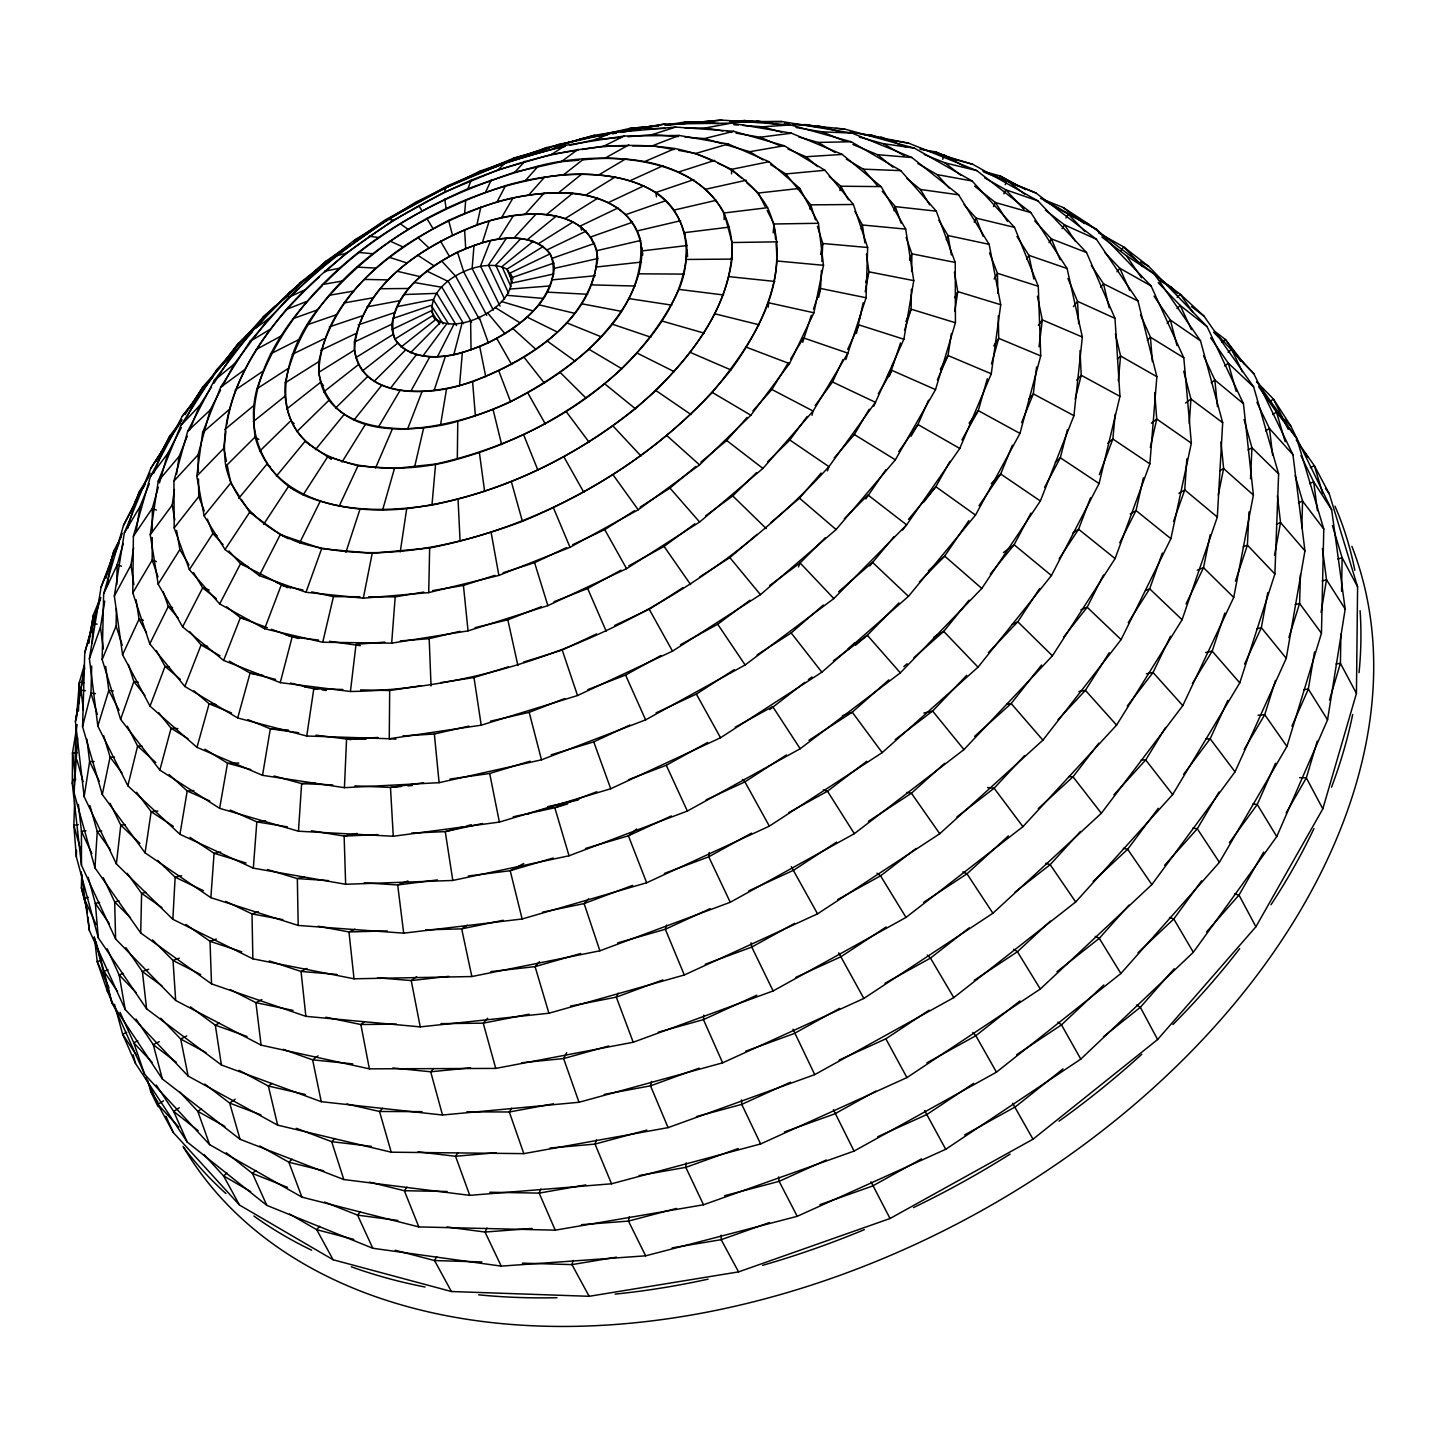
<?xml version="1.0" encoding="UTF-8"?>
<svg xmlns="http://www.w3.org/2000/svg" width="1446" height="1446" viewBox="0 0 1446 1446"><rect width="100%" height="100%" fill="white"/><g stroke="black" fill="none" stroke-linecap="round" stroke-linejoin="round"><path stroke-width="1.5" d="M721.156 1235.173L721.156 1239.674L738.581 1271.884L890.031 1218.508L1033.004 1139.213L1157.613 1039.529L1255.905 926.759L1322.819 808.856L1356.438 693.429L1357.595 586.841L1329.29 493.845L1314.342 465.684L1296.231 439.964M152.246 537.569L152.173 560.108L158.03 576.972M152.264 530.827L152.336 508.287L158.265 487.194M724.121 219.647L724.157 212.978C696.737 164.32 634.396 154.071 583.316 159.837M1040.524 198.391L1063.208 207.537L1088.657 224.094L1154.414 274.107L1200.505 340.804L1222.683 422.702L1217.315 517.072L1182.087 619.738L1116.583 725.115L1022.937 826.66L906.009 917.415L773.122 990.944L633.221 1042.241L495.743 1068.413L369.381 1068.847L261.093 1045.133L175.671 1000.469L115.608 938.996L81.464 865.25L72.3 783.642L72.517 752.824L77.162 724.609M420.732 685.765L389.679 690.555L389.263 738.743L395.915 739.141M664.853 125.151L721.699 120.09L790.582 124.952L851.224 141.762L900.75 170.628L936.303 211.17L955.246 262.449L955.426 322.747L935.526 389.607L895.363 459.81L836.095 529.543L760.433 594.668L672.517 651.152L577.532 695.526L481.211 725.187L389.263 738.743L306.751 736.014L237.686 717.975L184.853 686.452L149.769 643.85L132.779 592.878L133.393 536.249L150.42 476.602L182.232 416.321L238.463 343.28L258.798 323M457.298 459.232C518.264 442.349 574.984 411.315 621.816 368.748C655.02 335.761 686.958 294.623 686.814 245.567C675.607 160.994 566.543 167.718 505.612 185.612C412.815 215.888 306.624 280.163 285.26 382.81C278.825 473.764 394.993 477.957 457.298 459.232L457.786 421.274C506.299 407.645 551.432 382.955 588.847 349.209C615.598 322.874 641.319 290.176 641.952 250.917C634.324 182.341 545.865 187.51 497.026 201.898C420.822 226.841 336.629 277.578 318.825 361.608C314.957 434.342 408.079 436.204 457.786 421.274M394.758 339.195C383.082 298.997 426.534 268.378 457.442 252.146C485.368 239.909 526.814 227.022 550.293 253.755C565.368 294.225 519.53 326.669 488.35 342.847C460.316 355.12 416.719 368.459 394.758 339.195L432.462 315.698C453.267 341.907 529.977 300.027 506.895 269.191C480.958 254.135 418.021 286.561 434.921 319.439M911.396 289.254L911.125 309.191L904.527 330.303M911.649 271.541L911.884 253.827L906.136 237.415M1340.894 634.089L1340.424 663.316L1329.489 700.063M1341.581 591.396L1342.123 557.686L1332.435 525.585M122.241 645.278L116.096 626.082L116.403 608.585M116.819 584.527L117.162 564.826L123.326 543.425M731.549 173.809L731.64 169.327L717.704 163.145M428.703 592.607L498.87 575.418L570.031 547.329L638.21 509.787L699.575 464.889L750.854 415.237L789.498 363.615L813.917 312.788L823.497 265.305L818.454 223.28L799.819 188.378L769.073 161.717L728.151 143.985L679.15 135.454L624.22 136.014L565.585 145.323L505.341 162.82L445.567 187.745L388.269 219.177L335.345 256.105L288.622 297.334L249.869 341.527L220.696 387.185L202.585 432.661L196.783 476.168L204.121 515.788L225.034 549.57L259.322 575.635L305.992 592.282L363.326 598.192L428.703 592.607L429.661 547.98C536.954 526.868 637.288 472.137 712.282 392.426C746.208 350.8 782.304 300.081 776.014 243.615M731.983 247.013L732.074 242.53L724.157 212.978L767.591 207.682C792.571 263.515 764.211 324.32 730.917 369.941C676.529 438.156 602.458 487.971 522.404 521.355C451.929 547.492 373.683 564.374 299.702 542.792C264.6 530.031 234.324 503.714 225.793 466.19C217.298 407.266 249.887 352.896 286.29 309.462C337.279 253.104 401.59 210.285 471.143 180.244C535.508 154.614 605.567 138.274 674.993 148.558C712.047 156.023 748.287 173.737 767.591 207.682M793.384 123.995L844.627 129.056L914.414 148.143L972.164 181.003L1014.514 227.365L1038.282 286.272L1040.722 355.897L1019.972 433.42L975.508 515.083L908.45 596.348L821.852 672.209L720.542 737.749L610.736 788.739L499.376 822.087L393.276 836.258L298.472 831.215L219.629 808.35L159.837 770.049L120.614 719.367L102.16 659.557L103.642 593.872L123.525 525.314L150.149 473.185M1043 199.385L1096.972 229.571L1151.07 285.928L1183.804 357.813L1191.359 443.163L1170.88 538.671L1121.102 639.62L1042.909 740.153L939.737 833.727L817.55 913.854L684.301 974.984L548.92 1013.23L420.244 1026.877L305.865 1016.339L211.514 983.876L140.714 932.977L141.6 893.339L127.248 873.348M94.424 937.171L97.207 961.626L107.456 991.504L144.672 1074.396L209.652 1144.654L301.907 1197.125L418.834 1226.913L555.246 1230.166L703.515 1204.771L854.062 1151.088L996.457 1072.155L1120.885 973.501L1219.412 862.322L1286.94 746.425L1321.463 633.258L1323.777 529.037L1296.737 438.373L1257.261 382.359M91.694 666.064L90.971 693.122L82.567 726.633L102.305 794.541L145.07 852.833L210.863 897.677L298.183 925.44L403.687 933.158L522.133 918.987L646.651 882.765L769.344 826.136L882.187 752.625L978.038 667.184L1051.423 575.544L1099.087 483.524L1119.963 396.367L1114.993 318.355L1086.542 252.544L1037.921 200.886L972.833 164.338L920.361 148.522M92.291 643.524L92.833 623.226L100.298 597.596M82.567 726.633L84.754 652.761L92.833 623.226L97.189 624.166M87.338 911.414L81.374 887.826L81.753 874.45M1300.442 574.496L1299.592 603.434L1288.874 637.668M1301.798 527.754L1302.575 501.057L1295.128 475.626M140.714 932.977L94.948 867.853L74.053 792.806L77.632 737.749M78.464 711.161L79.367 682.349L84.374 665.052M1098.418 232.77L1123.723 246.959L1148.522 266.227L1207.085 326.633L1243.433 403.633L1253.393 495.074L1233.727 597.415L1182.792 705.612L1101.346 813.267L992.914 913.239L863.84 998.445L722.639 1062.828L579.015 1102.268L442.494 1115.011L321.247 1101.689L221.401 1064.979L146.606 1008.838L98.346 937.912L76.331 856.882L76.53 850.212M866.082 297.749L867.636 247.501L853.411 204.501L824.943 170.267L784.292 145.739L733.718 131.315L675.662 127.067L612.526 132.671L546.66 147.564L480.307 171.044L415.653 202.187L354.758 239.946L299.629 283.145L252.2 330.447L214.315 380.37L187.709 431.197L173.918 481.084L174.189 527.953L189.372 569.634L219.684 603.94L264.618 628.757L322.729 642.259L391.667 643.163L468.052 630.872L547.871 605.639L626.57 568.676L699.629 522.024L762.928 468.432L813.104 411.062L847.88 353.149L866.082 297.749L820.569 288.477L821.436 270.492M74.053 792.806L76.204 725.35M76.421 718.608L79.367 682.349L83.778 682.874M74.632 800.849L73.854 825.178L76.331 856.882M81.157 871.721L89.399 930.555L125.224 1009.561L188.125 1076.059L277.65 1125.133L391.215 1152.191L523.814 1153.637L668.088 1127.627L814.749 1074.613L953.8 997.613L1075.679 901.961L1172.67 794.559L1239.764 682.874L1274.884 574.008L1278.626 473.89L1253.664 386.968L1203.976 316.114L1180.298 294.279L1155.246 275.228M730.013 121.41L781.961 121.554L851.947 133.086L911.866 157.524L958.626 194.812L989.136 244.338L1000.722 304.726L991.269 373.791L959.783 448.459L906.624 524.862L833.836 598.554L745.124 664.961L645.621 719.855L541.491 759.819L439.096 782.684L344.437 787.672L346.552 739.376L378.075 737.46M1248.964 511.956L1247.41 545.16L1235.426 581.202M1250.501 478.734L1251.947 447.736L1244.066 419.539M821.87 261.491L822.756 243.488L817.424 226.317M982.539 170.791L1036.023 193.041L1096.43 239.295L1137.984 300.985L1156.854 376.701L1149.859 463.841L1115.101 558.572L1052.417 655.815L963.958 749.588L854.333 833.673L730.248 902.268L599.891 950.799L471.848 976.538L354.035 978.797L252.869 958.825L172.851 919.313L175.147 877.18L157.56 860.334M94.948 867.853L97.262 831.522L89.869 805.476M298.472 831.215L301.618 783.587L274.107 775.996M1186.859 458.852L1184.744 489.905L1173.556 521.464M1189.281 423.371L1190.926 398.969L1183.714 371.242M703.75 1015.146L703.443 1019.611L722.639 1062.828M210.863 897.677L214.08 853.285L190.022 837.361M850.121 131.839L908.63 143.154L976.809 170.61L1030.817 212.58L1067.094 268.522L1082.349 337.026L1073.926 415.671L1040.361 500.985L981.798 588.45L900.334 672.86L800.18 748.739L687.356 811.043L569.037 855.779L452.797 880.451L345.648 884.283L253.321 868.16L256.828 821.888L230.221 810.049M354.415 350.095C358.572 286.037 422.792 246.2 476.927 224.835C515.156 211.55 580.424 201.898 596.855 250.664C599.096 317.795 527.392 360.307 472.607 381.708C434.776 394.216 364.031 403.651 354.415 350.095L318.698 372.381C335.309 458.219 456.484 427.401 510.619 401.789C570.393 370.086 646.814 317.144 640.578 240.488C633.023 210.14 601.518 195.806 572.797 193.204C529.76 190.348 487.374 202.53 448.64 220.425C389.751 251.261 322.331 299.882 318.698 372.381M391.667 643.163L395.192 596.855L423.805 592.065M474.017 245.314L472.137 268.468L493.375 310.221M464.636 213.249L465.775 199.638M322.44 285.621C282.603 324.79 246.778 378.545 255.147 436.945C271.993 501.635 349.534 514.74 406.724 508.612C499.647 496.954 586.931 453.339 655.888 390.528C695.399 350.908 733.375 301.256 732.074 242.53L777.478 241.844M459.503 385.666C519.259 366.904 589.028 326.435 597.722 258.527C592.444 207.555 526.254 209.019 489.236 220.931C431.559 239.765 367.338 278.174 354.397 342.033C352.517 396.439 422.322 396.819 459.503 385.666L462.359 352.553C502.033 339.973 547.998 313.24 554.396 268.341C551.595 234.035 507.022 234.704 482.331 242.693C443.561 255.291 400.09 281.12 391.794 324.211C391.685 359.458 437.487 360.795 462.359 352.553M686.181 1162.873L685.784 1167.356L703.515 1204.771M431.974 505.052C506.462 490.23 576.159 456.068 635.354 408.712C680.47 369.399 723.578 320.56 732.019 259.105C737.984 157.198 610.953 146.877 538.31 166.073C421.979 196.403 298.003 269.534 256.99 388.721C245.422 430.854 262.829 475.879 303.154 494.894C343.823 512.589 388.938 511.613 431.974 505.052L435.589 464.058C534.767 442.024 634.414 384.04 679.005 289.399C692.797 256.087 687.989 213.43 655.924 192.463C628.215 175.779 595.409 172.851 563.759 174.659C468.396 185.486 377.279 234.903 317.27 309.968C287.935 346.95 267.04 410.736 310.474 445.422M1115.155 414.351L1112.86 439.042L1099.303 474.704M1118.3 380.696L1120.596 356.005L1115.408 334.116M773.176 232.77L774.044 223.985L767.139 210.447M768.224 307.185L768.676 302.792L813.917 312.788M172.851 919.313L116.385 863.913L120.777 825.124L110.059 803.271M350.022 244.428L326.344 260.949L263.118 317.054L216.358 370.248L180.786 425.558L158.229 481.102L150.257 534.731L158.156 584.13L182.612 626.859L223.624 660.442L280.235 682.62L350.42 691.495L356.041 644.338L384.853 642.114M1036.583 366.977L1033.312 393.872L1021.599 422.648M1039.041 346.805L1042.313 319.891L1037.397 296.231M226.426 461.31L223.805 448.314L225.938 431.324M226.715 424.943C235.806 365.82 276.403 316.059 319.476 276.782M709.281 852.544L708.739 856.809L730.248 902.268M174.785 519.873L172.237 505.034L174.424 489.543M176.611 474.071L179.123 456.394L187.275 436.15M145.07 852.833L151.161 811.658L136.575 792.3M306.751 736.014L313.8 688.82L342.81 689.471M400.235 551.92L406.724 508.612M951.396 333.502L948.034 355.535L937.406 379.882M954.758 311.45L957.776 291.604L954.396 272.209M133.863 584.6L130.953 565.097L133.628 547.781M136.286 530.465L139.955 506.66L149.299 483.795M116.385 863.913L84.157 796.692L89.616 761.554L86.923 739.268M344.437 787.672L262.521 775.327L196.963 747.347L150.023 706.172L122.567 654.731L114.342 596.005L124.338 532.923L150.908 468.197L181.437 420.244M114.541 1004.392L122.639 1034.215L135.508 1063.461L187.221 1142.051L266.823 1205.368L372.797 1248.26L501.238 1266.118L645.639 1255.815L797.216 1216.321L945.72 1149.281L1080.795 1059.105L1193.33 952.281L1276.764 836.583L1327.555 719.837L1345.178 609.055L1331.658 509.751L1290.7 425.811L1273.492 399.132L1256.592 381.654M72.3 783.642L73.005 779.267M253.321 868.16L179.937 834.306L127.863 785.774L97.822 726.055L89.381 658.707L100.479 627.257L104.708 601.138M107.167 585.901L111.396 559.765L122.241 533.393M810.031 209.272L810.754 204.862L785.847 173.954L770.646 164.591M89.381 658.707L101.112 587.058L111.396 559.765M84.157 796.692L75.427 721.644L79.06 699.647M79.783 695.255L84.501 666.66M84.699 667.998L75.427 721.644M88.73 643.56L93.484 614.658L100.28 598.084M1314.522 651.893L1308.341 689.091L1291.929 726.181M1321.066 612.508L1326.506 579.701L1322.421 548.54M440.488 425.196L446.597 388.649M179.937 834.306L187.221 790.944L169.037 774.496M262.521 775.327L270.33 728.82L247.899 719.638M873.691 406.344L903.877 339.232L913.764 280.614L905.684 229.101L881.12 186.606L842.223 154.415L791.45 133.213L731.459 123.145L664.889 124.013L594.288 135.291L554.089 146.462M219.629 808.35L227.528 763.163L204.952 749.191M94.153 937.116L112.083 1003.47L162.332 1078.933L240.054 1139.285L343.805 1179.538L469.751 1195.354L611.55 1183.786L760.614 1143.949L906.931 1077.595L1040.307 989.01L1151.866 884.572L1235.029 771.821L1286.253 658.31L1304.943 550.818L1292.941 454.677L1253.79 373.628L1214.604 331.875M88.495 642.458L93.484 614.658M1267.744 592.643L1261.346 627.691L1244.59 664.057M1274.541 555.409L1280.541 522.548L1277.378 495.689M863.172 302.829L856.412 333.339M865.232 291.749L868.901 271.83L866.443 253.99M802.711 342.268L811.351 315.264M820.605 254.46L822.756 243.488L867.636 247.501M363.326 598.192L372.2 553.33L429.661 547.98M629.353 1216.682L628.468 1221.093L645.639 1255.815M1210.212 534.64L1203.524 567.682L1186.045 603.958M1218.273 494.984L1223.623 468.558L1220.984 441.988M102.305 794.541L110.095 757.089L103.714 735.779M839.945 190.565L840.849 186.227L829.227 176.394M818.707 297.261L820.569 288.477L813.483 309.083M651.459 1081.463L650.519 1085.838L668.088 1127.627M476.927 224.835L480.831 207.049M324.482 272.372L346.118 253.249L393.384 220.262L444.591 192.155L445.567 187.745M1143.406 477.867L1136.014 510.546L1119.728 542.774M1150.329 447.374L1156.746 419.051L1154.703 392.517M414.568 467.148L423.714 427.763M322.729 642.259L333.466 596.638L359.927 596.728M127.863 785.774L137.605 746.046L127.32 726.181M1067.473 429.534L1060.334 457.767L1044.572 487.429M1075.173 399.15L1081.228 375.273L1079.999 350.637M280.235 682.62L292.146 637.017L318.59 640.054M453.827 354.559L462.105 323.073M812.001 415.291L813.104 411.062L771.875 389.498L752.914 410.881M861.274 229.299L862.412 224.998L854.875 211.423M159.837 770.049L171.08 728.242L158.68 712.679M198.373 472.39L198.084 454.785L210.176 410.049L220.533 390.149M108.721 569.869L113.963 550.583L121.193 536.846M237.686 717.975L250.086 673.095L229.354 661.184M196.963 747.347L209.128 703.768L193.872 690.827M159.458 482.964L167.772 453.429L181.365 427.582M987.293 378.762L978.291 410.646L961.952 439.909M991.504 363.868L998.716 338.346L998.282 315.915M382.612 510.022L394.469 468.486L435.589 464.058M127.646 528.441L135.671 500.605M105.883 578.364L113.963 550.583M84.754 652.761L100.804 597.541M573.212 1260.334L571.947 1264.617L589.155 1296.303L738.581 1271.884M1317.27 741.129L1306.334 777.876L1286.127 813.032M865.666 282.548L868.901 271.83L913.764 280.614M97.822 726.055L108.812 690.393L105.666 666.443M845.874 359.584L847.88 353.149L803.542 337.93L790.655 358.933M859.322 319.277L860.677 314.975M900.551 342.955L889.254 376.556M1275.462 680.47L1264.726 714.704L1244.156 749.498M894.008 210.845L895.327 206.633L882.241 191.306M482.331 242.693L489.236 220.931M345.919 552.227L359.964 509.299M596.421 1139.864L595.029 1144.093L611.55 1183.786M666.696 925.042L665.323 929.254L684.301 974.984M434.053 390.637L445.513 355.933M1224.852 612.996L1212.182 651.152L1192.354 683.596M120.614 719.367L133.845 681.554L128.387 664.491M1162.349 553.041L1149.66 588.811L1128.242 622.648M305.992 592.282L321.663 548.685L372.2 553.33M827.401 470.89L828.956 466.66L875.426 402.313L832.516 381.979L815.183 405.549M942.702 159.295L944.274 155.047L965.422 166.995M133.249 508.269L139.756 490.79L148.251 477.578M150.023 706.172L165.043 666.371L156.367 650.664M909.498 260.135L911.884 253.827L955.246 262.449M325.603 282.44C365.693 241.5 415.888 211.803 467.944 188.649L471.143 180.244M264.618 628.757L281.193 585.232L302.973 589.986M1090.537 497.786L1078.589 529.236L1059.141 558.843M407.627 428.956L422.033 391.613M184.853 686.452L201.084 644.934L189.679 631.559M223.624 660.442L240.398 617.659L226.661 606.814M490.555 240.632L480.506 266.118L500.063 306.118M189.715 430.077L199.494 405.784L211.514 387.04M798.463 566.959L800.09 562.928L825.341 537.659M1012.399 445.241L1000.686 473.999L979.032 505.72M153.547 473.42L164.591 446.416M131.405 511.089L139.756 490.79M101.112 587.058L112.246 559.964M113.963 555.788L119.096 543.28M102.16 659.557L116.096 626.082M540.912 1188.955L539.159 1193.113L555.246 1230.166M905.937 321.482L911.125 309.191L955.426 322.747M375.526 468.052L392.462 428.739M946.208 239.693L947.998 235.553L938.816 220.208M887.103 377.768L889.76 371.676M892.399 365.603L894.17 361.536M928.567 400.181L917.939 424.528L911.088 436.15M618.057 993.149L616.303 997.125L633.221 1042.241M1275.499 763.271L1257.261 804.482L1229.425 842.657M1227.835 700.406L1210.157 738.798L1183.551 774.423M122.567 654.731L139.033 619.231L136.123 599.747M485.675 191.993L491.423 179.611M103.642 593.872L117.162 564.826L121.428 566.199M832.516 381.979L842.964 359.566M847.699 349.39L859.087 324.952L903.877 339.232M339.033 506.48L357.975 465.901L394.469 468.486M974.188 222.16L976.086 218.111L964.084 204.717M1170.519 636.204L1153.04 672.48L1127.284 706.082M160.723 454.659L169.815 435.951L182.088 419.792M993.474 206.579L995.463 202.548L974.586 186.118M299.702 542.792L320.018 501.654M1005.205 184.727L1007.193 180.696L1024.563 194.089M149.769 643.85L168.296 606.489L163.163 591.721M487.013 1228.052L485.025 1232.046L501.238 1266.118M1003.813 193.8L1005.82 189.806L1037.921 200.886M1103.443 575.002L1087.157 607.23L1063.678 636.999M437.523 356.62L454.008 324.121M954.722 297.641L957.776 291.604L1000.722 304.726M259.322 575.635L280.271 534.64L249.67 512.264L241.392 499.43M182.612 626.859L202.657 587.853L193.547 572.544M222.594 386.172L233.981 364.265L251.062 341.708M219.684 603.94L240.542 563.687L228.902 550.998M186.606 417.641L197.054 397.758L213.086 376.665M566.705 1052.67L563.615 1058.562L579.015 1102.268M156.367 461.419L169.815 435.951M123.525 525.314L138.039 497.804M143.226 487.971L145.305 484.049M497.026 201.898L505.612 185.612M1030.926 513.131L1014.116 544.762L990.185 574.225M114.342 596.005L130.953 565.097M410.646 391.559L429.95 356.638M865.793 498.924L885.91 469.697M949.986 461.364L935.833 486.706L923.506 502.34M940.352 369.182L948.034 355.535L991.269 373.791M994.143 279.096L997.451 273.294L989.534 252.851M436.782 1256.664L434.559 1260.551L451.405 1291.513L589.155 1296.303M1263.677 852.092L1238.987 895.056L1206.597 931.911M501.437 217.858L513.077 197.831M834.143 457.984L854.351 434.541L869.173 409.272M878.3 393.728L891.965 370.411L935.526 389.607M132.779 592.878L152.173 560.108L156.367 561.572M378.364 427.166L400.054 390.474M1218.996 792.028L1197.288 828.757L1164.626 865.268M124.338 532.923L139.955 506.66M511.595 1108.196L509.317 1111.992L523.814 1153.637M1026.588 259.159L1028.919 255.346L1016.972 236.493M1165.548 727.501L1145.72 759.945L1113.872 794.848M771.875 389.498L788.305 362.765M341.997 462.087L365.495 424.256M189.697 407.935L203.091 386.624L229.751 356.276M498.599 239.186L513.402 215.653M158.156 584.13L179.882 549.588L176.611 530.483M1109.209 652.724L1085.404 690.338L1058.02 719.71M1049.019 242.621L1051.387 238.879L1034.685 220.877M1065.937 217.948L1068.341 214.189L1096.972 229.571M213.918 383.298L231.956 355.192L252.652 331.622M185.034 414.641L203.091 386.624M150.908 468.197L180.009 423.009M303.154 494.894L327.772 456.647L357.975 465.901M1062.087 228.667L1064.527 224.871L1096.43 239.295M189.372 569.634L212.887 533.538L207.393 519.168M263.552 524.41L288.567 486.344L294.225 489.887M1039.674 588.468L1017.803 621.78L988.377 652.616M225.034 549.57L249.67 512.264L253.665 514.342M993.782 345.829L998.716 338.346L1040.722 355.897M458.021 1152.57L455.544 1156.276L469.751 1195.354M506.389 238.337L488.477 264.998L504.582 299.105M133.393 536.249L152.336 508.287L156.457 510.095M968.856 520.632L944.654 556.077L919.403 581.943M898.725 451.622L917.939 424.528L959.783 448.459M1201.608 880.813L1173.791 918.987L1137.966 952.751M1038.336 325.332L1042.313 319.891L1082.349 337.026M406.995 1187.112L404.356 1190.727L418.834 1226.913M767.627 461.762L789.823 440.018L807.175 416.448M969.073 423.154L978.291 410.646L1019.972 433.42M286.29 296.954L290.104 291.785L300.66 283.506M150.257 534.731L172.237 505.034M422.883 355.987L446.706 323.868M1158.264 808.278L1127.663 849.272L1093.104 881.373M150.42 476.602L167.772 453.429M253.701 338.237L268.143 319.15L311.089 276.258L336.99 255.978M219.756 367.88L238.463 343.28M1098.797 743.208L1073.022 776.809L1038.228 808.639M869.751 565.91L894.08 536.556M390.348 388.414L416.394 354.686M1073.438 306.588L1077.541 301.328L1067.943 278.427M174.189 527.953L198.771 496.593L198.482 478.988M1120.957 250.483L1123.723 246.959L1142.557 266.462M1041.572 665.015L1011.17 703.533L974.586 736.412M902.521 530.031L906.624 524.862L867.98 494.984L844.301 518.698M353.999 420.063L381.654 385.377M360.361 1211.603L357.56 1215.128L372.797 1248.26M182.232 416.321L197.054 397.758M1100.731 287.23L1103.515 283.778L1091.332 265.359M204.121 515.788L230.764 482.946L227.293 465.63M1116.999 271.74L1119.819 268.269L1151.07 285.928M969.055 600.198L943.714 631.378L913.782 657.822M315.427 449.688L343.985 414.659M238.717 498.364L266.751 464.347L270.456 466.751M276.403 476.114L305.088 441.319L331.297 459.34M908.486 519.367L935.833 486.706L975.508 515.083M158.229 481.102L179.123 456.394M1029.01 398.915L1033.312 393.872L1073.926 415.671M319.638 1226.262L316.71 1229.678L333.104 1259.755L451.405 1291.513M770.61 522.819L799.493 498.183L821.147 473.059M232.716 352.896L235.68 349.534M250.501 332.67L253.466 329.29M255.617 328.26L274.83 306.371M192.119 404.175L199.385 395.915M1174.206 968.766L1140.352 1007.302L1103.443 1036.71M700.894 462.142L726.651 440.488L747.076 417.46M525.404 180.569L538.31 166.073M528.838 194.885L544.835 176.9M1128.983 905.124L1099.285 938.327L1056.972 971.712M539.466 961.698L535.074 966.615L490.827 971.604M487.664 1018.237L483.235 1023.153L440.958 1023.641M524.988 214.37L544.148 193.131M1080.505 831.414L1050.176 864.672L1014.965 892.146M173.918 481.084L198.084 454.785M513.854 238.138L536.105 213.99M467.944 188.649L514.939 172.074L524.934 161.247M433.746 1068.504L430.691 1071.793L392.824 1067.961M1024.563 755.589L994.125 788.215L956.872 816.972M1076.619 380.171L1081.228 375.273L1119.963 396.367M180.786 425.558L199.494 405.784M520.885 238.554L495.743 265.142L508.612 293.267M588.558 898.87L584.112 903.569L542.575 912.155M966.687 675.336L932.616 711.052L895.201 739.593M382.63 1108.269L379.521 1111.486L346.841 1104.003M196.783 476.168L223.805 448.314M848.025 649.652L854.206 643.325M898.888 602.946L867.329 635.264L855.616 645.169M991.305 483.56L1000.686 473.999L1040.361 500.985M410.537 352.752L440.506 322.331M769.634 709.643L804.826 682.349M1177.152 297.442L1180.298 294.279L1192.932 312.408M1117.433 359.186L1120.596 356.005L1156.854 376.701M266.624 315.192L290.104 291.785M231.685 352.788L234.848 349.625M225.793 466.19L255.147 436.945L258.816 439.476M374.026 381.437L405.404 350.185M350.42 691.495C532.291 688.567 707.058 599.512 828.956 466.66L789.823 440.018M1177.008 308.576L1180.189 305.431L1207.085 326.633M335.526 408.097L367.591 376.611M334.857 1138.544L331.676 1141.671L343.805 1179.538M1147.311 340.334L1150.474 337.225L1140.551 314.903M259.647 451.242L290.682 420.84L294.171 423.57M705.63 515.842L732.742 495.906L756.529 472.625M296.81 431.667L328.748 400.488M1167.157 323.163L1170.356 320.036L1200.505 340.804M216.358 370.248L231.956 355.192M444.591 192.155L497.984 169.905L505.341 162.82M187.709 431.197L210.176 410.049M1103.786 984.979L1061.472 1024.871L1016.628 1054.749M326.344 260.949L307.6 277.831M292.11 1159.186L288.857 1162.223L301.907 1197.125M1050.32 921.138L1017.424 951.721L974.188 980.334M1008.404 835.915L966.976 873.818L923.723 902.268M928.368 570.845L944.654 556.077L981.798 588.45M944.672 763.325L911.414 793.239L868.395 821.346M1055.273 462.25L1060.334 457.767L1099.087 483.524M263.118 317.054L299.358 285.097M255.852 1170.447L252.472 1173.429L266.823 1205.368M888.838 679.873L852.254 712.191L808.947 740.316M903.804 666.642L907.13 663.714M848.151 648.838L854.875 642.946M202.585 432.661L228.576 410.068M757.035 654.948L791.179 632.95L823.37 604.988M838.608 591.757L872.498 562.331L908.45 596.348M699.846 576.827L729.85 557.614L757.035 534.424M640.144 507.094L669.968 488.115L695.743 466.462M227.04 1173.031L223.588 1175.941L239.494 1205.06L333.104 1259.755M636.638 828.974L628.414 835.806L585.431 848.495M1221.978 342.341L1225.413 339.503L1244.536 364.302M224.763 429.534L253.863 405.495M214.315 380.37L233.981 364.265M1107.708 443.253L1112.86 439.042L1149.859 463.841M546.606 214.532L572.797 193.204M527.41 239.584L556.403 216.014M558.843 192.553L581.961 173.882M533.375 241.247L501.979 266.57L510.926 286.633M253.231 421.636L284.916 396.258M1228.106 352.246L1231.63 349.408L1242.313 371.749M1063.009 1068.919L1015.544 1106.732L964.609 1134.965M401.048 347.058L435.698 319.548M1019.918 1000.939L975.833 1035.716L926.85 1062.864M286.706 408.983L320.307 382.521L323.524 385.54M362.368 371.007L397.469 343.371M312.987 273.836L318.283 269.697M332.363 258.653L337.641 254.514M346.462 247.609L349.968 244.862M340.443 253.267C406.344 202.06 483.741 164.266 565.386 146.353M563.759 174.659L583.714 158.988M323.651 391.92L358.409 364.663M969.2 927.862L930.465 958.102L885.024 983.244M1151.414 423.208L1156.746 419.051L1191.359 443.163M1224.744 365.928L1228.305 363.163L1253.664 386.968M916.059 848.459L880.56 875.842L837.632 899.593M1211.26 382.738L1214.839 379.991L1243.433 403.633M1185.575 403.073L1190.926 398.969L1222.683 422.702M866.678 761.319L827.474 791.215L788.54 812.724M808.386 679.656L811.965 676.963M833.402 660.822L867.329 635.264L900.334 672.86M680.451 644.771L717.704 624.22L749.95 600.235M769.634 585.576L800.09 562.928L833.836 598.554M514.939 172.074L561.301 161.681L578.129 149.263M318.048 1055.851L312.625 1059.846L283.018 1049.29M364.464 1021.87L360.867 1024.527L325.874 1017.243M628.811 565.838L664.076 546.407L694.803 523.814M220.696 387.185L244.338 369.869M1003.397 552.607L1014.116 544.762L1051.423 575.544M271.956 1083.434L268.36 1086.036L239.15 1070.365M416.683 976.665L411.224 980.569L377.496 977.785M252.2 330.447L268.143 319.15M235.156 1099.231L229.661 1103.081L240.054 1139.285M353.655 241.898L384.618 220.298L412.182 205.169M324.555 263.877L328.17 261.365M235.138 390.113L262.521 371.495M201.518 1108.811L197.795 1111.323L209.652 1144.654M475.264 174.406L480.307 171.044M973.646 1083.361L926.922 1114.486L877.668 1136.773M839.168 1060.063L885.856 1038.824L929.073 1010.212M886.127 926.994L841.012 956.692L795.842 977.351M467.257 925.205L461.69 928.856L425.612 929.85M836.619 842.114L793.601 870.239L748.811 890.844M497.984 169.905L551.721 154.342L565.585 145.323M1269.751 401.572L1273.492 399.132L1288.187 429.372M256.99 388.721L287.736 368.784M786.353 754.975L744.925 781.87L706.082 799.855M656.104 712.824L696.357 694.08L734.279 669.625M179.322 1107.781L173.683 1111.432L187.221 1142.051M614.821 625.377L649.218 609.272L682.964 587.636M1072.95 532.851L1078.589 529.236L1115.101 558.572M572.67 544.726L604.735 529.616L634.559 510.637M285.26 382.81L318.825 361.608M538.707 243.524L573.429 221.744M565.368 218.436L597.794 198.174M543.335 246.38L506.895 269.191L512.318 281.572M1272.679 414.478L1276.493 412.092L1296.737 438.373M355.752 357.668L392.896 334.586M585.811 195.083L615.49 176.828M163.597 1100.822L157.867 1104.328L173.249 1132.471L239.494 1205.06M249.869 341.527L270.077 329.363M1265.666 430.872L1269.498 428.576L1292.941 454.677M299.629 283.145L311.089 276.258M1130.266 513.999L1136.014 510.546L1170.88 538.671M599.277 174.605L625.919 158.771M1248.061 450.013L1251.947 447.736L1278.626 473.89M1178.906 493.303L1184.744 489.905L1217.315 517.072M1219.755 470.781L1223.623 468.558L1253.393 495.074M933.971 636.963L943.714 631.378L978.038 667.184M605.332 157.994L628.811 144.907M921.5 1158.879L872.516 1186.027L819.954 1204.663M751.559 833.149L708.739 856.809L664.383 873.456M794.704 923.343L751.757 947.076L705.196 964.283M839.602 1008.404L794.161 1033.547L745.576 1051.242M875.915 1091.079L834.758 1113.872L784.401 1131.947M554.035 601.699L587.654 588.504L620.967 570.158M587.835 689.615L625.558 675.047L660.84 655.58M628.414 779.701L666.281 765.277L707.654 742.449M735.237 727.211L772.67 706.552L800.18 748.739M416.123 203.018L420.063 200.849M424.003 198.68L447.645 185.721L513.402 158.283L549.805 147.709M256.032 349.571L280.434 336.376M523.741 863.515L510.203 870.709L468.287 876.005M219.304 1023.081L215.327 1025.178L190.42 1006.868M261.816 999.566L255.924 1002.656L230.257 989.588M186.697 1035.951L180.732 1039.059L160.705 1018.219M270.384 353.981L298.744 339.629M307.022 968.422L301.039 971.459L269.299 960.939M159.241 1041.68L153.276 1044.681L162.332 1078.933M582.16 149.534L603.904 146.1L624.22 136.014M535.526 153.095L546.66 147.564M1310.347 467.654L1314.342 465.684L1322.728 493.484M292.255 354.342L324.193 338.762M137.804 1040.813L133.755 1042.765L144.672 1074.396M547.221 249.815L586.389 230.98M320.669 350.366L355.68 333.592M618.057 207.935L580.461 225.938L581.581 230.185M550.293 253.755L510.293 272.933L512.969 279.096M354.397 342.033L391.794 324.211M391.902 329.561L430.962 310.908L439.53 324.121M608.585 202.476L643.994 185.793M503.19 572.706L534.586 562.675L566.651 547.564M523.488 662.105L562.205 650.013L596.602 633.908M1309.624 483.669L1313.673 481.789L1331.658 509.751M551.269 754.776L593.746 741.87L629.95 725.006M354.993 929.145L348.956 931.947L318.102 926.217M671.342 815.942L628.414 835.806L646.651 882.765M288.622 297.334L304.491 290.031M126.706 1032.336L122.639 1034.215L136.322 1054.929M1011.658 624.6L1017.803 621.78L1052.417 655.815M710.113 908.648L665.323 929.254L617.569 942.955M756.836 995.191L703.443 1019.611L658.273 1032.191M354.758 239.946L361.139 237.036M630.456 180.569L663.19 165.657M790.456 1082.223L741.744 1104.364L696.43 1116.637M826.353 1159.981L779.141 1181.346L724.554 1195.734M1298.472 502.865L1302.575 501.057L1323.777 529.037M645.278 161.319L674.993 148.558M1276.402 524.302L1280.541 522.548L1304.943 550.818M1080.903 609.814L1087.157 607.23L1121.102 639.62M1243.253 546.859L1247.41 545.16L1274.884 574.008M569.652 145.377L595.228 139.611L612.526 132.671M1145.503 590.456L1149.66 588.811L1182.087 619.738M1197.27 570.158L1203.524 567.682L1233.727 597.415M286.29 309.462L306.606 301.491M475.047 627.672L507.817 619.81L541.437 606.633M407.899 880.957L397.686 884.952L364.229 882.837M632.661 145.883L652.58 145.721L679.15 135.454M490.393 721.192L529.182 712.318L564.79 698.545M596.873 791.721L554.812 807.754L513.185 816.809M632.697 885.35L584.112 903.569L599.891 950.799M179.304 958.156L173.032 960.469L152.535 939.9M662.864 979.918L616.303 997.125L570.501 1006.091M148.703 969.218L142.395 971.549L125.856 947.6M699.105 1068.16L650.519 1085.838L604.193 1094.423M123.38 973.411L119.15 974.929L125.224 1009.561M738.237 1148.522L685.784 1167.356L639.132 1175.544M292.562 318.807L317.27 309.968M216.304 939.05L210.013 941.292L185.974 924.446M486.199 170.104L496.791 166.344M530.7 154.361L558.246 144.618L588.667 137.732M842.349 715.716L852.254 712.191L882.187 752.625M769.507 1222.539L721.156 1239.674L672.155 1247.862M632.571 222.196L591.143 236.819L592.209 241.121M552.535 258.183L594.631 243.398M626.082 214.532L666.1 200.56M512.011 277.632L553.908 263.064M108.179 969.868L103.967 971.314L112.083 1003.47M307.13 324.79L336.014 314.903M392.571 318.59L431.197 305.431L443.036 323.922M693.845 179.593L655.924 192.463L656.43 196.891M358.228 324.862L394.216 312.734M329.327 326.886L362.024 315.897M258.346 911.811L252.002 913.908L225.703 901.346M101.473 960.234L97.207 961.626L109.083 987.998M1337.875 559.042L1342.123 557.686L1357.595 586.841M628.142 136.719L652.291 134.605L675.662 127.067M679.439 171.749L714.758 160.379M432.607 590.601L463.425 585.431L494.821 575.381M440.705 682.675L473.999 677.541L508.414 666.805M449.995 779.051L489.688 773.483L530.031 761.211M547.203 808.368L553.691 806.434M558.011 805.133L579.629 798.662M567.718 803.94L554.812 807.754L569.037 855.779M1322.186 580.985L1326.506 579.701L1345.178 609.055M553.185 858.02L510.203 870.709L522.133 918.987M678.517 150.366L695.797 153.457L728.151 143.985M541.238 150.709L513.402 158.283M553.963 147.004L594.288 135.291M526.362 814.369L530.519 813.176M536.737 811.405L545.052 809.019M580.659 953.529L535.074 966.615L548.92 1013.23M303.841 876.764L297.334 878.608L267.438 869.516M608.784 1045.982L563.615 1058.562L521.518 1062.756M646.814 1130.085L595.029 1144.093L550.04 1148.034M1295.273 604.591L1299.592 603.434L1321.463 633.258M335.345 256.105L346.118 253.249M462.648 827.004L445.26 831.613L411.55 833.095M466.986 825.865L471.342 824.708M676.511 1208.422L628.468 1221.093L581.4 1224.69M684.934 137.081L704.527 138.563L733.718 131.315M1256.954 628.757L1261.346 627.691L1286.253 658.31M400.361 640.903L429.173 638.662L459.756 631.342M119.042 900.894L114.668 901.924L103.281 877.722M637.433 230.872L680.686 220.714M674.396 210.013L716.366 200.271M596.855 250.664L640.578 240.488M145.974 892.327L141.6 893.339L161.934 907.6M99.684 902.376L95.328 903.37L98.346 937.912M620.822 132.454L664.889 124.013M402.838 735.942L434.36 734.008L468.829 726.127M554.396 268.341L597.722 258.527M599.53 135.273L629.932 128.387L658.292 125.748M640.759 128.206L647.356 126.724M923.922 713.005L932.616 711.052L963.958 749.588M706.208 189.119L746.19 180.244M88.495 897.424L84.139 898.382L96.105 924.572M1205.639 652.58L1212.182 651.152L1239.764 682.874M547.691 806.651L578.292 799.963M482.512 823.497L445.26 831.613L452.797 880.451M511.938 283.091L553.981 273.945M181.654 875.752L175.147 877.18L203.47 890.7M503.226 920.289L461.69 928.856L471.848 976.538M357.198 833.402L344.13 836.077L311.396 830.763M769.073 161.717L731.64 169.327L741.617 178.22M324.5 271.252L339.864 268.161M1146.425 673.8L1153.04 672.48L1182.792 705.612M396.692 306.751L433.204 299.503L448.459 323.814M529.037 1014.206L483.235 1023.153L495.743 1068.413M1006.778 704.365L1011.17 703.533L1042.909 740.153M366.995 306.841L399.982 300.66M220.714 852.037L214.08 853.285L246.091 863.009M1078.843 691.568L1085.404 690.338L1116.583 725.115M553.438 1103.822L509.317 1111.992L466.787 1111.829M685.187 128.17L705.485 127.935L731.459 123.145M322.44 284.555L342.431 280.994M344.148 302.919L373.104 297.768M585.811 1184.907L539.159 1193.113L489.742 1192.245M726.073 144.817L749.769 151.703L784.292 145.739M329.092 295.327L353.655 291.062M616.484 1257.17L571.947 1264.617L522.404 1263.153M665.485 125.115L685.043 122.006L714.27 121.609M579.792 138.997L607.862 134.514M612.182 133.827L616.502 133.14M551.721 154.342L577.822 150.221M1336.032 663.985L1340.424 663.316L1356.438 693.429M423.533 782.774L390.474 787.419L354.939 785.883M265.612 820.677L256.828 821.888L287.393 826.841M736.068 133.159L760.09 137.243L791.45 133.213M437.397 879.927L397.686 884.952L403.687 933.158M729.417 227.094L684.844 232.607L685.151 237.017M686.814 245.567L641.952 250.917L642.62 255.291M1303.912 689.615L1308.341 689.091L1327.555 719.837M101.69 831.016L97.262 831.522L110.294 849.706M85.929 830.799L81.446 831.305L81.464 865.25M746.606 182.666L758.246 193.059L799.819 188.378M448.82 976.339L411.224 980.569L420.244 1026.877M125.26 824.636L120.777 825.124L139.973 843.506M597.234 266.914L641.5 262.069M78.319 824.708L73.854 825.178L80.416 849.073M470.565 1067.817L430.691 1071.793L442.494 1115.011M552.643 279.819L595.39 275.734M667.709 125.025L721.699 120.09M785.847 173.954L824.943 170.267M157.867 811.043L151.161 811.658L173.357 826.353M629.932 128.387L658.816 125.802M730.917 121.717L744.148 120.542L768.766 122.259M595.228 139.611L621.563 137.298M401.41 786.461L390.474 787.419L393.276 836.258M407.971 785.883L412.345 785.503M496.05 1152.751L455.544 1156.276L417.948 1151.847M561.301 161.681L578.906 160.217M1258.056 715.246L1264.726 714.704L1286.94 746.425M510.095 289.055L550.438 285.91M532.092 1228.449L485.025 1232.046L447.013 1227.003M742.702 125.386L762.44 126.796L790.582 124.952M788.034 149.119L806 156.746L842.223 154.415M193.854 790.546L187.221 790.944L209.742 800.957M314.921 782.792L301.618 783.587L332.725 784.925M377.84 834.595L344.13 836.077L345.648 884.283M1205.711 738.978L1210.157 738.798L1235.029 771.821M558.246 144.618L562.259 144.455M404.049 294.55L436.837 293.357L456.502 325.513M387.275 930.899L348.956 931.947L354.035 978.797M798.879 137.008L818.165 142.431L851.224 141.762M818.454 223.28L774.044 223.985L775.58 239.241M733.556 122.187L781.961 121.554M793.023 124.79L806.272 124.627L817.243 126.435M644.573 128.658L664.871 128.423M396.457 1024.13L360.867 1024.527L369.381 1068.847M380.262 288.748L408.82 288.477M603.904 146.1L626.028 145.938M853.411 204.501L810.754 204.862L815.417 219.882M238.807 763.054L227.528 763.163L250.809 769.579M686.507 259.449L732.019 259.105M94.117 761.536L89.616 761.554L99.358 781.418M368.748 596.764L395.192 596.855M114.596 757.108L110.095 757.089L122.006 772.941M1141.274 759.927L1145.72 759.945L1172.67 794.559M422.033 1111.649L379.521 1111.486L391.215 1152.191M639.222 273.818L683.904 274.107M77.036 752.86L72.517 752.824L75.59 779.737M881.12 186.606L840.849 186.227L848.386 199.801M447.049 1191.486L404.356 1190.727L369.489 1182.123M364.428 279.421L388.414 279.909M142.051 746.154L137.605 746.046L155.807 762.512M360.669 689.887L389.679 690.555M592.173 284.898L635.101 286.037M685.043 122.006L691.676 122.187M481.861 1261.96L434.559 1260.551L395.264 1250.266M1299.647 777.659L1306.334 777.876L1322.819 808.856M846.38 159.15L863.316 169.164L900.75 170.628M796.059 127.519L822.123 131.839L851.947 133.086M351.053 739.611L316.059 735.164M1068.576 776.574L1073.022 776.809L1101.346 813.267M357.144 267.112L376.358 268.143M547.329 292.146L587.636 294.279M177.84 728.603L171.08 728.242L188.016 738.707M352.842 738.526L366.019 739.249M328.549 880.578L297.334 878.608L298.183 925.44M288.278 729.995L270.33 728.82L298.635 732.742M784.437 123.362L788.92 123.687M824.455 127.628L828.938 127.953M835.661 128.423L844.627 129.056M698.834 122.241L718.572 123.651M733.935 124.754L738.31 125.061M861.4 134.225L870.365 134.876L881.229 137.84M652.291 134.605L678.409 136.593M852.923 144.546L877.559 154.704L911.866 157.524M337.026 974.423L301.039 971.459L305.865 1016.339M1252.76 804.084L1257.261 804.482L1276.764 836.583M506.534 295.273L543.389 298.436M358.716 252.454L373.104 253.773M777.767 261.057L823.497 265.305M905.684 229.101L862.412 224.998L864.889 242.838M352.734 1063.895L312.625 1059.846L321.247 1101.689M95.436 693.592L90.971 693.122L97.352 714.451M729.2 276.656L774.857 281.446M85.495 690.7L81.03 690.23L83.434 710.293M215.761 704.473L209.128 703.768L231.577 712.95M987.546 787.51L994.125 788.215L1022.937 826.66M936.303 211.17L895.327 206.633L901.093 223.046M113.294 690.899L108.812 690.393L119.096 710.275M329.598 641.301L360.325 645.675M371.495 1146.371L331.676 1141.671L296.285 1128.278M679.005 289.399L723.615 294.984M138.274 682.132L133.845 681.554L144.889 695.381M397.813 1220.46L357.56 1215.128L324.591 1202.042M744.148 120.542L757.343 122.314M906.732 178.346L920.451 189.48L958.626 194.812M369.164 236.204L378.816 237.56M859.394 137.099L883.361 143.678L914.414 148.143M1192.842 828.106L1197.288 828.757L1219.412 862.322M629.191 298.617L671.812 305.142M891.134 140.262L908.63 143.154M756.981 121.048L780.858 125.007M920.072 149.281L935.309 151.812L955.842 160.072M169.453 667.112L165.043 666.371L180.298 679.313M705.485 127.935L722.946 130.917M727.32 131.658L731.694 132.399M414.279 282.512L441.97 287.284L463.515 323.651M304.401 686.778L308.793 687.537M313.186 688.296L317.578 689.037M321.97 689.796L326.362 690.555M652.58 145.721L674.197 149.589M263.335 675.499L250.086 673.095L275.571 679.385M906.967 792.426L911.414 793.239L939.737 833.727M917.903 163.561L937.098 174.586L972.164 181.003M282.856 919.638L252.002 913.908L252.869 958.825M581.798 303.787L621.527 311.36M293.086 1010.393L255.924 1002.656L261.093 1045.133M388.269 219.177L393.384 220.262M989.136 244.338L947.998 235.553L951.378 254.966M311.685 591.884L333.466 596.638M207.609 646.362L201.084 644.934L219.937 655.761M1123.307 848.296L1127.663 849.272L1151.866 884.572M305.413 1094.514L268.36 1086.036L277.65 1125.133M806.272 124.627L814.857 126.633M397.433 271.324L420.352 276.71M538.653 304.745L574.713 313.33M143.353 620.28L139.033 619.231L146.606 632.986M1014.514 227.365L976.086 218.111L983.208 236.511M924.301 154.469L944.997 162.856L976.809 170.61M290.447 683.054L313.8 688.82M323.723 1170.826L288.857 1162.223L259.792 1145.973M715.246 313.89L759.24 324.826M353.8 1239.403L316.71 1229.678L289.543 1214.007M1234.631 893.899L1238.987 895.056L1255.905 926.759M949.082 157.849L972.833 164.338M818.002 125.73L841.97 132.309M985.033 171.803L999.981 175.906L1025.666 189.661M172.634 607.682L168.296 606.489L178.274 618.183M762.44 126.796L781.726 132.201M1030.817 212.58L995.463 202.548L1007.41 221.401M286.001 634.83L298.834 638.481M662.395 321.139L704.184 333.14M704.527 138.563L721.771 143.57M248.893 620.135L240.398 617.659L267.311 627.727M501.4 301.473L533.158 310.962M823.28 789.914L827.474 791.215L854.333 833.673M1038.282 286.272L997.451 273.294L997.848 293.484M389.299 257.298L407.266 263.082M1045.892 863.28L1050.176 864.672L1075.679 901.961M209.092 589.968L202.657 587.853L216.376 598.68M870.365 134.876L880.668 138.292M241.771 951.811L210.013 941.292L211.514 983.876M612.182 324.139L650.845 337.207M321.663 548.685L280.271 534.64L288.242 538.689M1067.094 268.522L1028.919 255.346L1033.836 279.024M1169.561 917.487L1173.791 918.987L1193.33 952.281M247.049 1036.475L215.327 1025.178L221.401 1064.979M271.45 629.263L292.146 637.017M260.895 1114.884L229.661 1103.081L204.79 1084.066M746.624 347.311L789.498 363.615M1086.542 252.544L1051.387 238.879L1060.117 259.702M287.374 587.654L240.542 563.687L248.748 567.013M276.023 582.25L290.646 588.052M287.501 1187.329L252.472 1173.429L226.209 1152.769M983.75 172.02L1006.741 181.274M1013.013 183.805L1036.023 193.041M880.813 136.882L905.666 146.932M1084.5 222.395L1088.657 224.094M566.489 322.747L601.247 336.81M822.123 131.839L844.699 141.148M760.09 137.243L780.063 145.721M935.309 151.812L950.962 158.554M690.501 352.499L730.917 369.941M695.797 153.457L713.728 161.392M216.954 535.345L212.887 533.538L223.082 544.636M390.149 241.139L403.127 247.013M1114.993 318.355L1077.541 301.328L1078.662 323.741M962.928 871.92L966.976 873.818L992.914 913.239M1095.237 936.393L1099.285 938.327L1120.885 973.501M426.968 271.143L448.35 281.518L471.613 322.169M526.977 317.054L557.198 331.965M1137.984 300.985L1103.515 283.778L1109.209 307.853M637.252 353.149L674.342 371.712M200.669 974.532L173.032 960.469L175.671 1000.469M206.037 1052.634L180.732 1039.059L188.125 1076.059M999.981 175.906L1017.568 185.757M1044.898 201.066L1068.341 214.189L1084.988 231.685M224.925 1126.47L197.795 1111.323L179.503 1091.73M1140.695 261.816L1148.522 266.227M984.654 177.858L1005.82 189.806L1024.039 209.435M1159.547 280.596L1171.278 287.23L1177.46 293.61M883.361 143.678L904.473 155.825M250.736 1191.612L223.588 1175.941L204.175 1154.776M712.282 392.426L750.854 415.237M818.165 142.431L835.101 152.463M588.847 349.209L621.816 368.748M1136.52 1005.024L1140.352 1007.302L1157.613 1039.529M494.948 307.365L520.162 322.91M1183.804 357.813L1150.474 337.225L1152.335 361.554M749.769 151.703L763.054 159.91M854.351 434.541L895.363 459.81M417.767 255.237L434.053 265.847M1013.7 949.299L1017.424 951.721L1040.307 989.01M1101.852 236.999L1126.434 255.743L1154.414 274.107M655.888 390.528L690.899 414.478M400 223.606L408.097 229.299M546.931 340.84L575.147 361.157M876.945 873.185L880.56 875.842L906.009 917.415M161.952 985.937L142.395 971.549L146.606 1008.838M1063.208 207.537L1084.283 223.606M1191.432 306.552L1203.976 316.114M1214.694 331.297L1225.413 339.503L1240.74 361.283M176.358 1062.34L153.276 1044.681L136.014 1019.014M1045.404 210.14L1064.527 224.871L1075.481 241.428M726.651 440.488L762.928 468.432M1057.93 1022.087L1061.472 1024.871L1080.795 1059.105M944.997 162.856L960.668 175.165M198.192 1130.718L173.683 1111.432L156.24 1085.06M877.559 154.704L892.995 167.212M604.663 383.805L635.354 408.712M806 156.746L817.623 166.579M799.493 498.183L836.095 529.543M667.058 435.788L699.575 464.889M512.806 328.477L535.833 349.299M417.731 237.379L428.884 247.899M927.284 955.065L930.465 958.102L953.8 997.613M732.742 495.906L766.308 528.658M742.413 779.394L744.925 781.87L769.344 826.136M560.271 372.544L586.046 398.138M130.447 917.758L114.668 901.924L115.608 938.996M1213.592 332.182L1218.237 336.972M1236.782 356.096L1253.79 373.628M1158.228 282.693L1180.189 305.431L1191.432 329.616M1284.464 419.34L1290.7 425.811M136.069 992.571L119.15 974.929L107.167 948.739M1104.672 252.363L1119.819 268.269L1129.742 290.574M613.014 426.01L641.03 456.05M152.047 1062.358L133.755 1042.765L120.054 1012.345M441.554 260.876L455.725 276.331L479.421 319.367M972.815 1032.444L975.833 1035.716L996.457 1072.155M178.78 1127.121L157.867 1104.328L145.883 1077.613M1171.278 287.23L1175.706 292.074M937.098 174.586L949.1 187.98M669.968 488.115L699.629 522.024M863.316 169.164L877.867 186.191M1012.67 1103.316L1033.004 1139.213M487.429 312.697L504.997 333.701M729.85 557.614L760.433 594.668M524.012 357.216L544.437 383.19M791.179 632.95L821.852 672.209M566.163 411.55L589.118 442.205M613.176 474.993L638.21 509.787M1258.616 386.678L1276.493 412.092L1285.187 441.753M1325.458 488.405L1329.29 493.845M1210.609 337.786L1228.305 363.163L1236.185 391.36M664.076 546.407L690.646 584.618M109.318 923.651L95.328 903.37L88.17 877.306M1126.434 255.743L1141.49 277.777M1154.053 296.159L1170.356 320.036L1177.026 345.63M717.704 624.22L745.124 664.961M117.524 991.504L103.967 971.314L95.852 941.346M147.691 1080.451L150.619 1091.115L158.012 1102.25M418.617 205.531L422.033 210.736M791.305 866.678L817.55 913.854M230.764 482.946L239.024 495.779M426.805 218.382L432.95 228.486M838.716 952.86L863.84 998.445M920.451 189.48L929.633 204.844M179.882 549.588L188.992 564.898M440.47 241.121L449.381 256.304M924.663 1110.582L945.72 1149.281M496.809 338.509L511.631 364.5M527.808 392.987L545.287 423.859M563.994 457.044L583.841 492.345M604.735 529.616L626.57 568.676M649.218 609.272L672.517 651.152M696.357 694.08L720.542 737.749M885.856 1038.824L906.931 1077.595M890.031 1218.508L871.034 1181.852M486.742 315.336L463.768 271.92L457.442 252.146M854.062 1151.088L833.42 1109.66M797.216 1216.321L779.141 1181.346L778.544 1176.917M758.246 193.059L765.151 206.579M814.749 1074.613L793.023 1029.227M1300.93 455.58L1313.673 481.789L1317.469 510.709M773.122 990.944L751.757 947.076L751.07 942.81M1256.881 402.187L1269.498 428.576L1272.661 455.418M760.614 1143.949L741.744 1104.364L741.473 1099.9M91.893 853.502L81.446 831.305L78.391 804.41M1203.596 355.806L1214.839 379.991L1217.478 406.561M666.281 765.277L687.356 811.043M165.947 1116.24L173.249 1132.471M625.558 675.047L645.621 719.855M587.654 588.504L606.181 631.161M553.457 507.871L570.031 547.329M523.687 434.921L537.984 470.33M498.834 371.062L510.619 401.789M198.771 496.593L204.248 510.962M593.746 741.87L610.736 788.739M479.204 317.216L488.35 342.847M562.205 650.013L577.532 695.526M534.586 562.675L547.871 605.639M76.945 759.909L83.091 781.599M511.414 481.916L522.404 521.355M133.159 1054.821L135.508 1063.461M81.374 887.826L86.019 904.943M448.64 220.425L452.417 234.975M529.182 712.318L541.491 759.819M493.068 409.489L501.635 444.573M507.817 619.81L517.921 665.54M479.729 346.66L485.784 376.81M489.688 773.483L499.376 822.087M491.152 532.616L498.87 575.418M641.608 247.158L642.657 253.827M473.999 677.541L481.211 725.187M444.753 199.042L446.091 208.459M479.403 452.706L484.663 491.64M100.479 627.257L103.353 649.019M106.679 984.871L107.456 991.504M86.905 908.269L87.411 912.733M87.899 917.18L89.399 930.555M463.425 585.431L468.052 630.872M434.36 734.008L439.096 782.684M472.607 381.708L475.391 416.014M687.121 250.013L687.555 256.665M464.6 229.534L465.684 248.477M458.057 499.376L460.099 541.527M429.173 638.662L431.053 685.91M470.619 320.723L471.035 349.914M1351.883 546.317A658.075 446.868 -28.3 0 1 951.775 1226.624A658.075 446.868 -28.3 0 1 183.027 1146.389M1335.001 506.208A660.967 443.597 -28.3 0 1 1354.812 570.23M1360.09 610.7A660.967 443.597 -28.3 0 1 1359.041 672.679M1352.679 714.505A660.967 443.597 -28.3 0 1 1331.549 787.13M1313.944 828.594A660.967 443.597 -28.3 0 1 1270.998 904.726M1239.71 948.594A660.967 443.597 -28.3 0 1 1172.905 1024.545M1141.816 1054.261A660.967 443.597 -28.3 0 1 1059.032 1121.156M1010.139 1154.071A660.967 443.597 -28.3 0 1 913.474 1207.591M864.328 1229.642A660.967 443.597 -28.3 0 1 762.602 1265.34M708.106 1279.15A660.967 443.597 -28.3 0 1 615.074 1294.116M556.999 1297.713A660.967 443.597 -28.3 0 1 478.608 1294.821M425.052 1287.012A660.967 443.597 -28.3 0 1 351.288 1266.786M311.631 1250.175A660.967 443.597 -28.3 0 1 253.9 1216.032M225.919 1193.528A660.967 443.597 -28.3 0 1 184.148 1148.034M158.192 1106.768A660.967 443.597 -28.3 0 1 150.619 1091.115M1305.377 453.502A660.967 443.597 -28.3 0 1 1307.907 457.135"/></g></svg>
